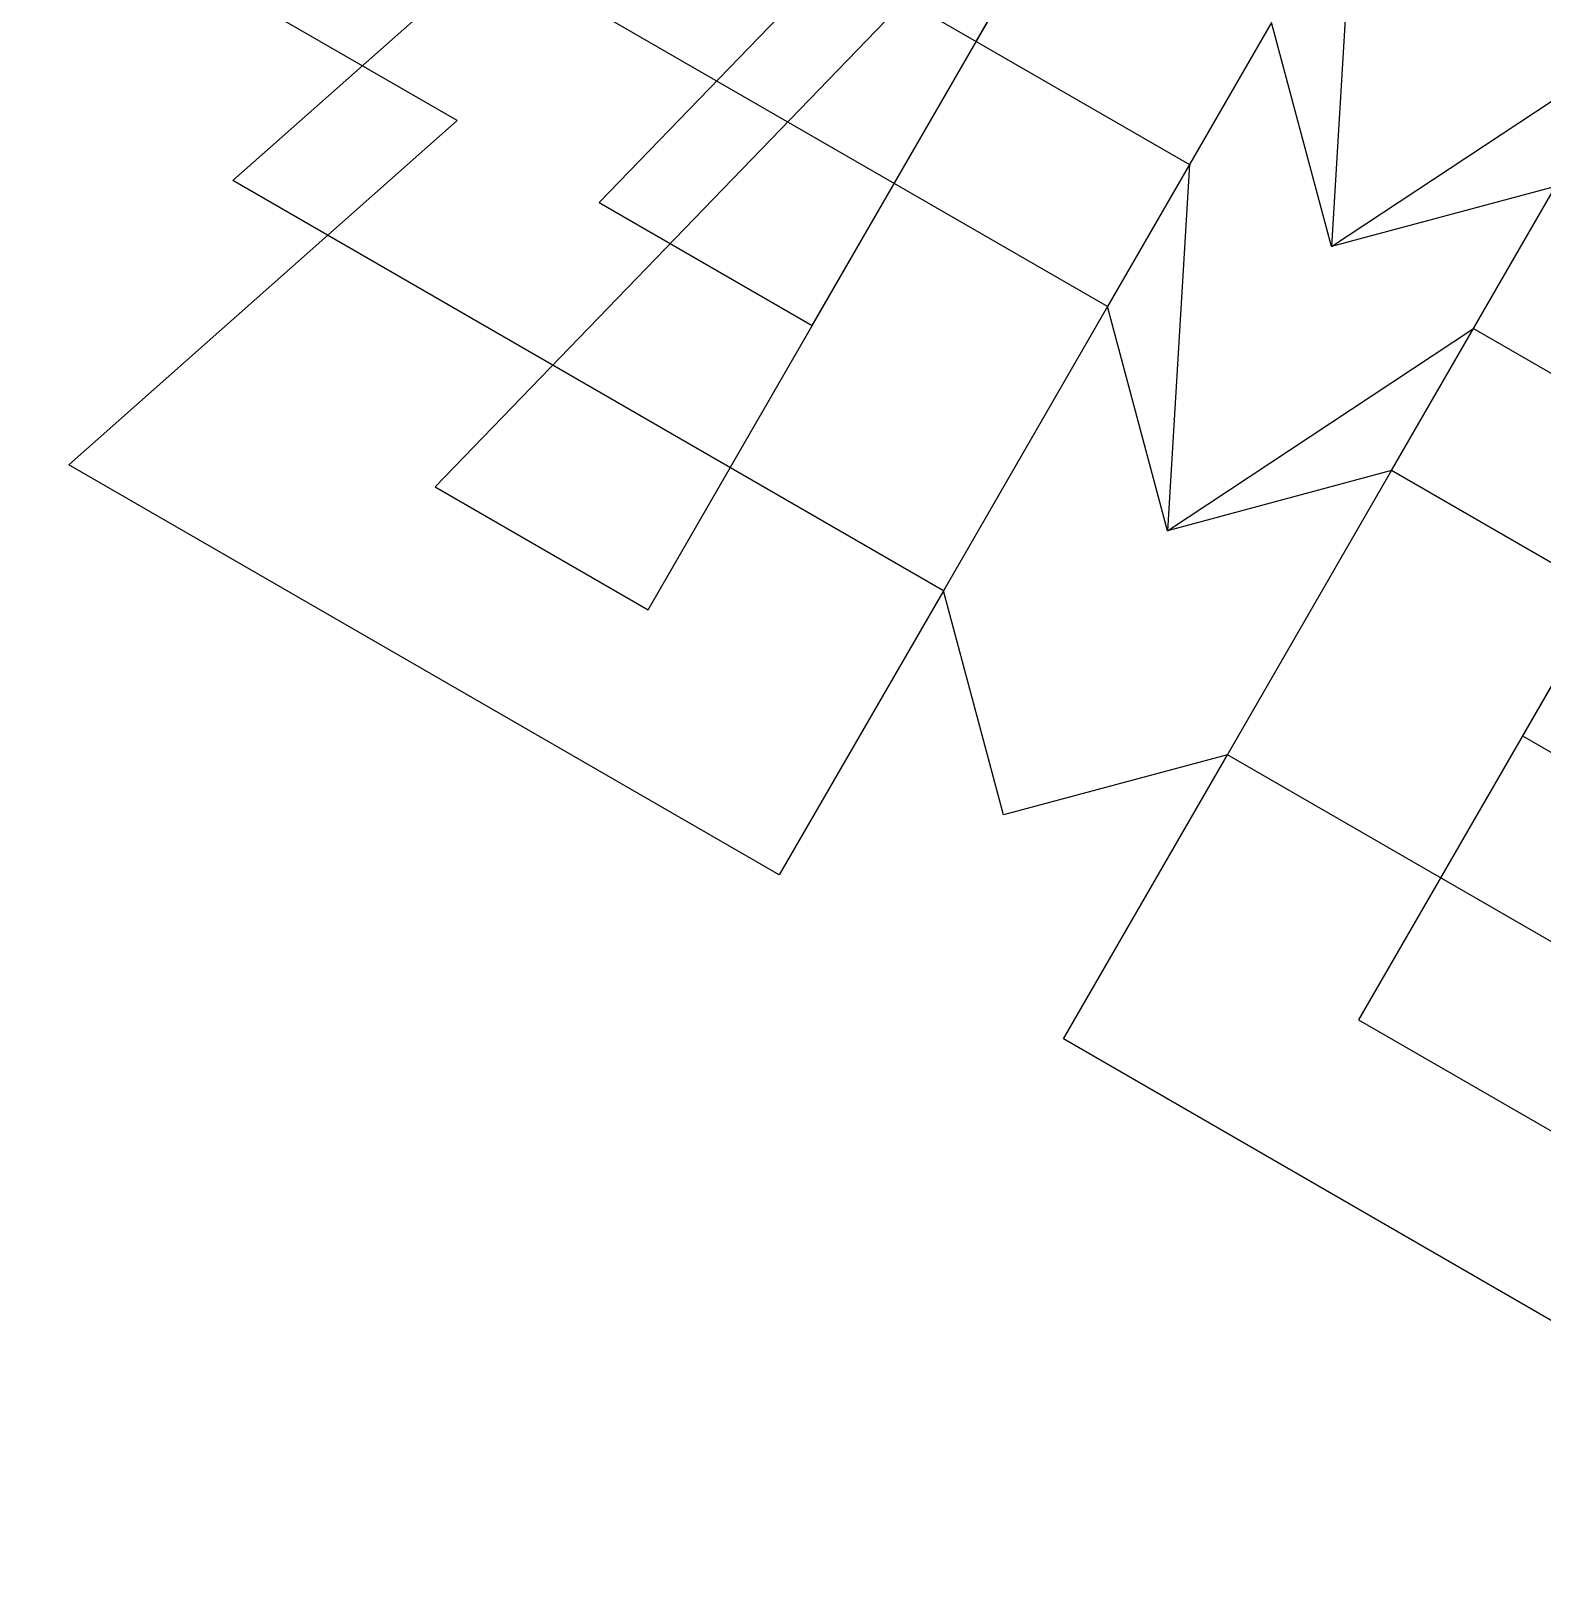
# Model space of a CAD drawing. Extents: x -31.2 to 31.2, y -29.9 to 29.9.
# Drawn here: x 9.856 to 14.463, y -20.102 to -15.405 of the extents above; entities that cross this region are included whole.
import ezdxf

# ---------------------------------------------------------------- set-up
doc = ezdxf.new("R2010")
doc.units = 0

msp = doc.modelspace()

# ---------------------------------------------------------------- linework, layer by layer
for points in [[(12.0885, -15.0622, 0), (12.738, -15.4372, 0), (13.738, -13.7051, 0)], [(13.0215, -14.4462, 0), (11.5885, -15.9282, 0), (12.238, -16.3032, 0), (13.238, -14.5712, 0)], [(13.8875, -14.9462, 0), (13.8205, -16.0622, 0), (14.7535, -15.4462, 0), (15.403, -15.8212, 0), (14.403, -17.5532, 0), (15.0526, -17.9282, 0), (15.8026, -16.6292, 0), (16.4856, -16.4462, 0), (17.5681, -17.0712, 0), (17.0681, -17.9372, 0), (16.2021, -17.4372, 0), (15.9521, -17.8702, 0), (15.9186, -18.4282, 0), (16.5681, -18.8032, 0), (16.3181, -19.2362, 0), (13.5035, -17.6112, 0), (14.0035, -16.7452, 0), (13.3205, -16.9282, 0), (13.1375, -16.2452, 0), (12.6375, -17.1112, 0), (10.4724, -15.8612, 0), (11.6554, -14.8122, 0)], [(15.8181, -20.1022, 0), (13.0035, -18.4772, 0), (13.5035, -17.6112, 0), (12.8205, -17.7942, 0), (12.6375, -17.1112, 0), (12.1375, -17.9772, 0), (9.9724, -16.7272, 0), (11.1554, -15.6782, 0), (9.8564, -14.9282, 0)], [(15.903, -14.9551, 0), (14.903, -16.6872, 0), (15.5526, -17.0622, 0), (16.3026, -15.7631, 0), (16.9856, -15.5801, 0), (18.0681, -16.2051, 0), (17.5681, -17.0712, 0), (16.7021, -16.5712, 0), (16.4521, -17.0042, 0), (16.4186, -17.5622, 0), (17.0681, -17.9372, 0), (16.8181, -18.3702, 0), (14.0035, -16.7452, 0), (14.5035, -15.8792, 0), (13.8205, -16.0622, 0), (13.6375, -15.3792, 0), (13.1375, -16.2452, 0), (10.9724, -14.9952, 0)], [(12.5215, -15.3122, 0), (11.0885, -16.7942, 0), (11.738, -17.1692, 0), (12.738, -15.4372, 0), (13.3875, -15.8122, 0), (13.3205, -16.9282, 0), (14.2535, -16.3122, 0), (14.903, -16.6872, 0), (13.903, -18.4192, 0), (14.5526, -18.7942, 0)]]:
    msp.add_polyline3d(points)

doc.saveas('drawing.dxf')
